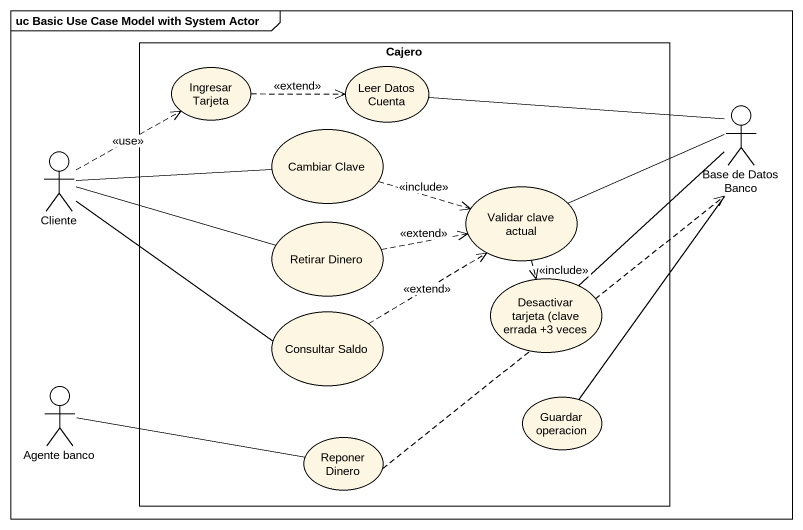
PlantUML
@startuml
mainframe uc Basic Use Case Model with System Actor
rectangle Cajero {
  usecase "Ingresar Tarjeta" as Ingresar_Tarjeta
  usecase "Leer Datos Cuenta" as Leer_Datos_Cuenta
  usecase "Cambiar Clave" as Cambiar_Clave
  usecase "Validar clave actual" as Validar_clave_actual
  usecase "Retirar Dinero" as Retirar_Dinero
  usecase "Desactivar tarjeta (clave errada +3 veces" as Desactivar_tarjeta_clave
  usecase "Consultar Saldo" as Consultar_Saldo
  usecase "Guardar operacion" as Guardar_operacion
  usecase "Reponer Dinero" as Reponer_Dinero
}
actor "Base de Datos Banco" as Base_de_Datos_Banco
actor Cliente
actor "Agente banco" as Agente_banco
Ingresar_Tarjeta .right.> Leer_Datos_Cuenta : <<extend>>
Cambiar_Clave .right.> Validar_clave_actual : <<include>>
Base_de_Datos_Banco -left- Leer_Datos_Cuenta
Base_de_Datos_Banco -left- Validar_clave_actual
Base_de_Datos_Banco -- Desactivar_tarjeta_clave
Base_de_Datos_Banco -- Guardar_operacion
Cliente .up.> Ingresar_Tarjeta : <<use>>
Cliente -right- Cambiar_Clave
Cliente -right- Retirar_Dinero
Cliente -right- Consultar_Saldo
Validar_clave_actual ..> Desactivar_tarjeta_clave : <<include>>
Retirar_Dinero .right.> Validar_clave_actual : <<extend>>
Consultar_Saldo .up.> Validar_clave_actual : <<extend>>
Agente_banco -right- Reponer_Dinero
Reponer_Dinero .up.> Base_de_Datos_Banco
@enduml
